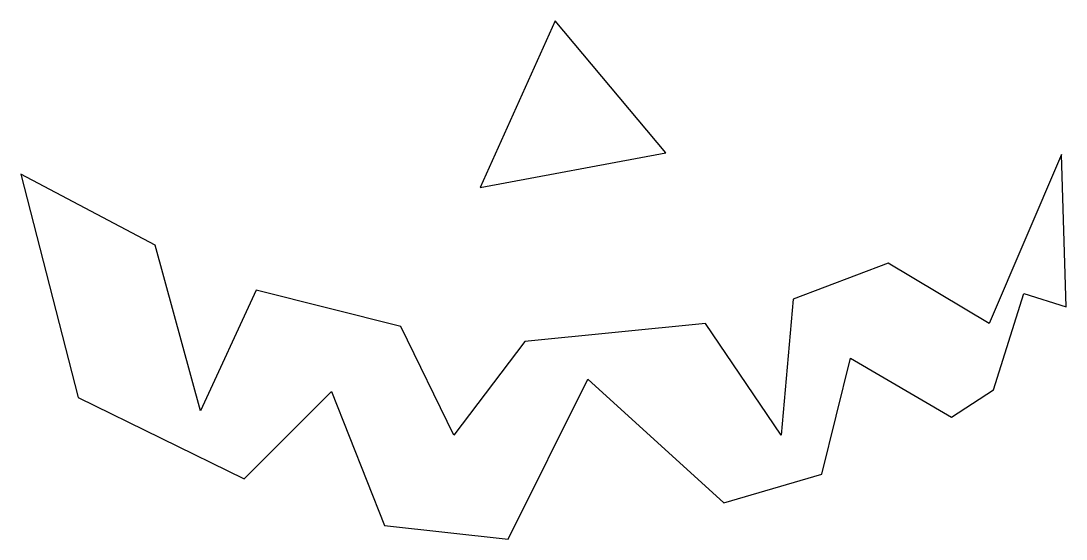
# Model space of a CAD drawing. Header units: centimetres. Extents: x -9.4 to 9.4, y -4.7 to 4.7.
import ezdxf

# ---------------------------------------------------------------- set-up
doc = ezdxf.new("R2010")
doc.units = ezdxf.units.CM
doc.header["$MEASUREMENT"] = 0
doc.layers.add('Camada 1', color=7, linetype='Continuous')

msp = doc.modelspace()

# ---------------------------------------------------------------- linework, layer by layer
at = {"layer": 'Camada 1'}
for points, knots in [([(-1.14091, 1.66325), (-1.14091, 1.66325), (0.21198, 4.66328), (0.21198, 4.66328), (0.21198, 4.66328), (0.21198, 4.66328), (2.20186, 2.28801), (2.20186, 2.28801), (2.20186, 2.28801), (2.20186, 2.28801), (-1.14091, 1.66325), (-1.14091, 1.66325)], [0, 0, 0, 0, 0.25, 0.25, 0.25, 0.25, 0.5, 0.5, 0.5, 0.5, 1, 1, 1, 1]), ([(-9.40382, 1.90407), (-9.40382, 1.90407), (-6.98823, 0.62849), (-6.98823, 0.62849), (-6.98823, 0.62849), (-6.98823, 0.62849), (-6.1749, -2.35633), (-6.1749, -2.35633), (-6.1749, -2.35633), (-6.1749, -2.35633), (-5.16996, -0.18534), (-5.16996, -0.18534), (-5.16996, -0.18534), (-5.16996, -0.18534), (-2.56484, -0.83667), (-2.56484, -0.83667), (-2.56484, -0.83667), (-2.56484, -0.83667), (-1.61488, -2.79048), (-1.61488, -2.79048), (-1.61488, -2.79048), (-1.61488, -2.79048), (-0.33888, -1.10826), (-0.33888, -1.10826), (-0.33888, -1.10826), (-0.33888, -1.10826), (2.91756, -0.78258), (2.91756, -0.78258), (2.91756, -0.78258), (2.91756, -0.78258), (4.27416, -2.79098), (4.27416, -2.79098), (4.27416, -2.79098), (4.27416, -2.79098), (4.49117, -0.34793), (4.49117, -0.34793), (4.49117, -0.34793), (4.49117, -0.34793), (6.20046, 0.3029), (6.20046, 0.3029), (6.20046, 0.3029), (6.20046, 0.3029), (8.01886, -0.78258), (8.01886, -0.78258), (8.01886, -0.78258), (8.01886, -0.78258), (9.32236, 2.25721), (9.32236, 2.25721), (9.32236, 2.25721), (9.32236, 2.25721), (9.40382, -0.48445), (9.40382, -0.48445), (9.40382, -0.48445), (9.40382, -0.48445), (8.64351, -0.24032), (8.64351, -0.24032), (8.64351, -0.24032), (8.64351, -0.24032), (8.10032, -1.97707), (8.10032, -1.97707), (8.10032, -1.97707), (8.10032, -1.97707), (7.341, -2.46581), (7.341, -2.46581), (7.341, -2.46581), (7.341, -2.46581), (5.5227, -1.40735), (5.5227, -1.40735), (5.5227, -1.40735), (5.5227, -1.40735), (5.00695, -3.49673), (5.00695, -3.49673), (5.00695, -3.49673), (5.00695, -3.49673), (3.24273, -4.01249), (3.24273, -4.01249), (3.24273, -4.01249), (3.24273, -4.01249), (0.80071, -1.78705), (0.80071, -1.78705), (0.80071, -1.78705), (0.80071, -1.78705), (-0.63847, -4.66328), (-0.63847, -4.66328), (-0.63847, -4.66328), (-0.63847, -4.66328), (-2.86345, -4.4192), (-2.86345, -4.4192), (-2.86345, -4.4192), (-2.86345, -4.4192), (-3.81333, -2.00411), (-3.81333, -2.00411), (-3.81333, -2.00411), (-3.81333, -2.00411), (-5.38705, -3.57785), (-5.38705, -3.57785), (-5.38705, -3.57785), (-5.38705, -3.57785), (-8.37234, -2.1127), (-8.37234, -2.1127), (-8.37234, -2.1127), (-8.37234, -2.1127), (-9.40382, 1.90407), (-9.40382, 1.90407)], [0, 0, 0, 0, 0.03703704, 0.03703704, 0.03703704, 0.03703704, 0.07407407, 0.07407407, 0.07407407, 0.07407407, 0.11111111, 0.11111111, 0.11111111, 0.11111111, 0.14814815, 0.14814815, 0.14814815, 0.14814815, 0.18518519, 0.18518519, 0.18518519, 0.18518519, 0.22222222, 0.22222222, 0.22222222, 0.22222222, 0.25925926, 0.25925926, 0.25925926, 0.25925926, 0.2962963, 0.2962963, 0.2962963, 0.2962963, 0.33333333, 0.33333333, 0.33333333, 0.33333333, 0.37037037, 0.37037037, 0.37037037, 0.37037037, 0.40740741, 0.40740741, 0.40740741, 0.40740741, 0.44444444, 0.44444444, 0.44444444, 0.44444444, 0.48148148, 0.48148148, 0.48148148, 0.48148148, 0.51851852, 0.51851852, 0.51851852, 0.51851852, 0.55555556, 0.55555556, 0.55555556, 0.55555556, 0.59259259, 0.59259259, 0.59259259, 0.59259259, 0.62962963, 0.62962963, 0.62962963, 0.62962963, 0.66666667, 0.66666667, 0.66666667, 0.66666667, 0.7037037, 0.7037037, 0.7037037, 0.7037037, 0.74074074, 0.74074074, 0.74074074, 0.74074074, 0.77777778, 0.77777778, 0.77777778, 0.77777778, 0.81481481, 0.81481481, 0.81481481, 0.81481481, 0.85185185, 0.85185185, 0.85185185, 0.85185185, 0.88888889, 0.88888889, 0.88888889, 0.88888889, 0.92592593, 0.92592593, 0.92592593, 0.92592593, 1, 1, 1, 1])]:
    msp.add_open_spline(points, degree=3, knots=knots, dxfattribs=at)

doc.saveas('drawing.dxf')
